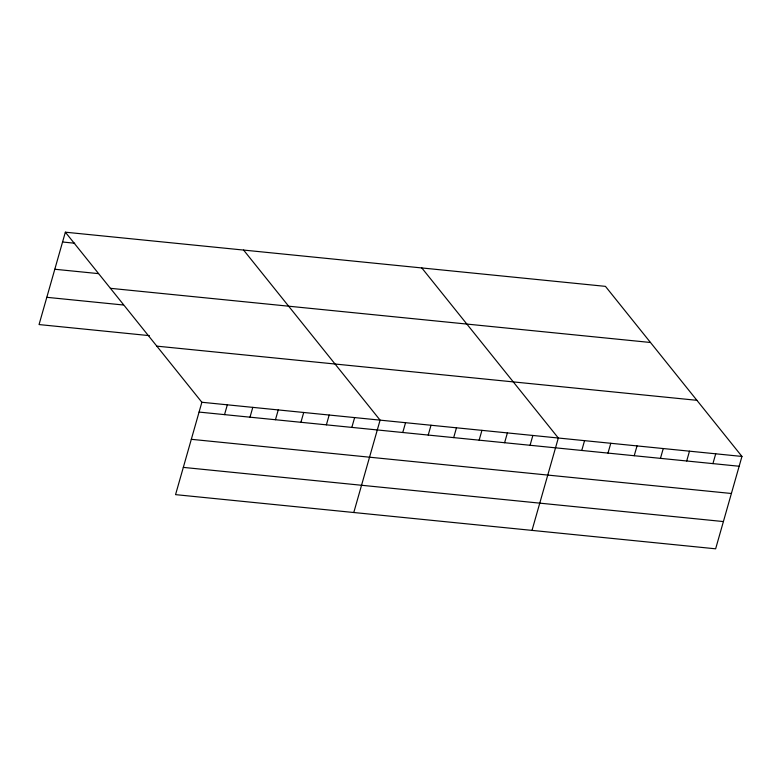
<?xml version="1.0" encoding="UTF-8"?>
<svg xmlns="http://www.w3.org/2000/svg" width="781" height="781" viewBox="0 0 781 781"><rect width="100%" height="100%" fill="white"/><g stroke="black" fill="none" stroke-linecap="round" stroke-linejoin="round"><path stroke-width="1.17" d="M65.36 232.191L201.869 402.264L175.559 494.637L715.64 548.809L741.95 456.436L605.441 286.363L65.36 232.191L39.05 324.564L149.386 335.635M224.537 414.623L227.33 404.812M249.998 417.181L252.79 407.37M275.459 419.729L278.251 409.927M300.919 422.287L303.711 412.475M326.38 424.844L329.172 415.033M351.84 427.392L354.633 417.581M353.783 512.512L380.093 420.139L243.594 250.066M402.762 432.508L405.554 422.697M428.222 435.056L431.014 425.245M453.683 437.614L456.475 427.803M479.143 440.162L481.936 430.351M504.604 442.72L507.396 432.908M530.065 445.277L532.857 435.466M532.007 530.387L558.317 438.014L421.818 267.951M581.757 450.461L584.559 440.65M607.989 453.087L610.791 443.276M634.221 455.723L637.023 445.912M660.462 458.349L663.254 448.538M686.694 460.985L689.486 451.174M712.926 463.611L715.718 453.81M62.568 242.003L74.693 243.213M54.807 269.25L98.455 273.623M110.414 288.316L650.495 342.488M46.811 297.317L123.193 304.98M156.825 346.139L696.906 400.311M201.869 402.264L741.95 456.436M199.077 412.075L739.158 466.247M191.316 439.312L731.397 493.494M183.32 467.389L723.401 521.562"/></g></svg>
